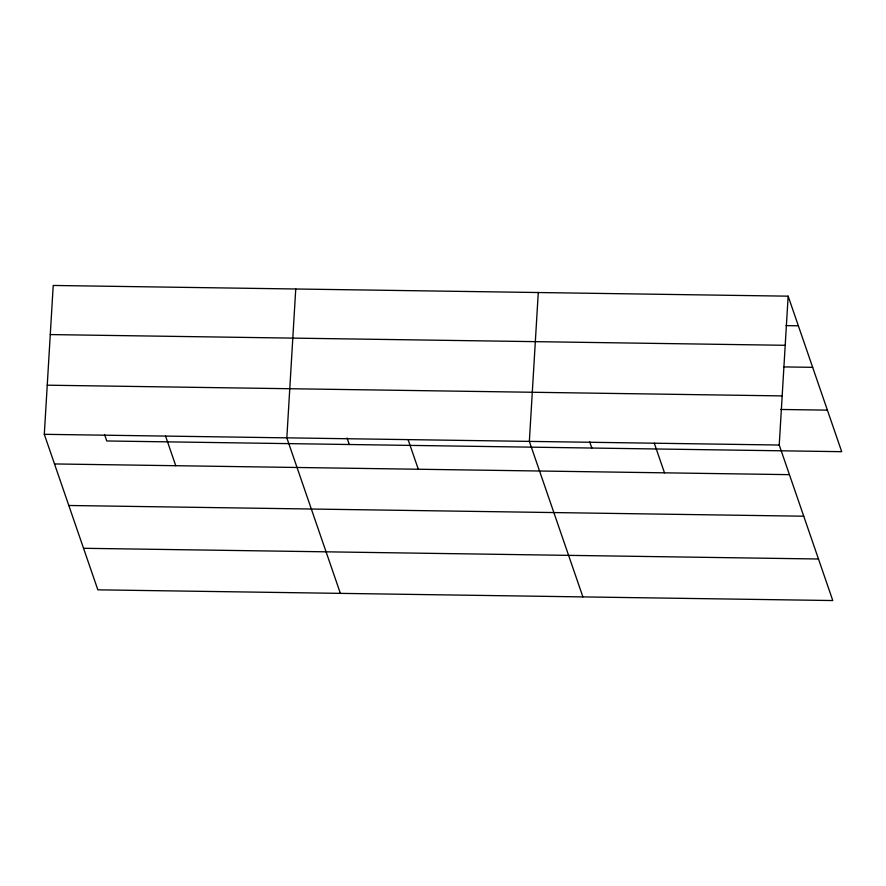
<?xml version="1.0" encoding="UTF-8"?>
<svg xmlns="http://www.w3.org/2000/svg" width="886" height="886" viewBox="0 0 886 886"><rect width="100%" height="100%" fill="white"/><g stroke="black" fill="none" stroke-linecap="round" stroke-linejoin="round"><path stroke-width="1.33" d="M788.152 296.168L779.226 445.027L832.785 600.542L97.848 589.832L44.3 434.317L53.215 285.458L788.152 296.168L841.7 451.683L106.774 440.973L104.537 434.483M295.747 288.991L286.831 437.85L340.379 593.365M538.278 292.524L529.352 441.383L582.899 596.898M785.993 325.616L798.352 325.793M50.28 334.576L785.206 345.296M783.822 366.915L812.661 367.336M47.246 385.188L782.172 395.909M780.71 409.465L827.391 410.14M44.3 434.317L779.226 445.027M54.5 463.943L789.437 474.652M68.809 505.485L803.735 516.206M83.539 548.29L818.476 559M654.289 443.21L664.5 472.836M589.589 441.549L591.826 448.039M408.092 439.622L418.292 469.248M347.057 438.016L349.294 444.506M165.56 436.078L175.76 465.715"/></g></svg>
